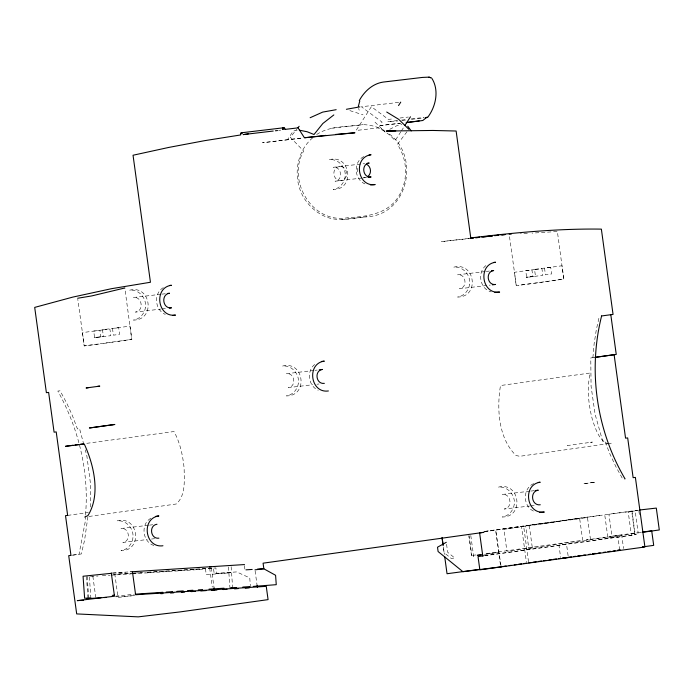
<?xml version="1.0" encoding="UTF-8"?>
<svg xmlns="http://www.w3.org/2000/svg" width="694" height="694" viewBox="0 0 694 694"><rect width="100%" height="100%" fill="white"/><g stroke="black" fill="none" stroke-linecap="round" stroke-linejoin="round"><path stroke-width="0.52" stroke-dasharray="3.47 2.6" d="M90.48 506.984L90.524 483.97L86.863 455.923L85.241 449.868M85.483 515.894L85.336 521.177L79.055 554.228L71.812 555.243M85.518 514.844C89.257 471.92 78.734 428.588 57.836 391.078L60.092 390.809L66.693 403.075L72.48 415.801L77.424 428.909L79.558 428.649L83.349 442.798M592.902 357.688L594.133 343.721L596.285 329.893L599.347 316.273M87.895 516.778L84.564 540.331L81.302 553.959L71.994 555.261M357.696 168.338L357.445 171.956L357.983 173.7M400.846 123.315L379.896 125.588L382.108 122.144L361.418 106.772L400.75 102.122M400.837 131.773L395.164 140.587L390.123 135.399L384.389 131.131L378.1 127.896L356.065 130.498L371.359 106.711L388.432 119.394L393.68 118.769M401.401 130.888L404.238 126.482M406.936 131.817L397.358 144.378C407.968 159.976 408.402 181.464 398.035 197.287C387.339 214.099 366.432 216.675 348.267 217.621C312.89 224.735 286.292 180.917 303.651 151.049L290.326 137.308L296.633 129.431M314.668 364.463C306.323 371.238 308.318 386.02 318.208 390.28M485.887 265.568C476.96 272.664 479.97 289.103 491.205 291.905M312.742 137.768C296.529 151.344 292.885 176.259 302.237 194.832C307.321 204.652 315.692 212.659 325.972 216.84C339.14 222.271 353.289 217.803 366.822 216.797C408.645 214.802 420.85 154.944 387.677 132.866M363.777 156.592C353.029 161.893 354.035 179.33 364.949 183.884M163.324 287.62C153.296 293.354 154.745 310.001 165.285 314.417M150.798 518.288C139.737 524.482 142.877 543.645 155.43 545.857M533.695 483.588C522.304 488.498 522.764 506.637 534.085 511.365M389.768 129.284L397.237 125.527L401.878 124.321M316.681 134.506C330.275 125.397 347.364 127.193 362.867 124.642C370.735 124.807 378.473 126.95 385.222 131.036M339.331 166.577C330.917 167.67 332.825 181.741 341.24 180.492L335.081 181.221C343.495 180.136 341.587 166.066 333.172 167.306L360.602 164.079M364.931 177.69L366.588 177.213M638.697 510.298L632.017 511.27L635.019 533.139L638.142 532.775L635.149 510.905L608.933 514.263L611.926 536.132L634.932 533.009M557.039 231.527L532.055 233.132M88.988 516.466L176.276 503.983C185.957 495.29 184.205 480.3 184.144 468.493C182.886 455.732 180.197 442.885 174.003 431.547L85.787 443.466M609.15 443.518L519.737 456.305L516.05 455.516C498.335 438.348 496.67 408.645 500.495 385.534L590.221 372.999C586.612 388.866 588.547 405.478 592.789 421.024C595.886 429.334 598.757 439.692 607.545 443.657M100.153 336.816L94.124 337.657L100.812 336.868L99.901 330.24L82.439 332.634L84.165 345.916L131.869 339.383L130.012 326.128L102.495 329.737L103.406 336.364L101.766 336.59M116.549 341.639L131.739 339.383L124.825 287.984M534.545 283.213L563.901 279.031L562.036 265.776L534.527 269.385L535.438 276.012L526.156 277.305L532.836 276.516L531.934 269.888L514.471 272.282L516.189 285.564L518.47 285.321M551.799 280.836L563.771 279.031L557.36 231.362M486.373 554.142L498.899 552.311L484.473 554.324M548.572 281.287L520.222 285.104M593.951 357.497L590.768 357.948L591.071 386.194L595.088 414.188L602.73 441.358L604.864 441.106L610.009 454.197L615.986 466.889L622.787 479.12L625.034 478.851M67.648 515.399L88.39 512.502M641.1 532.498L509.977 550.932M484.438 555.694L566.521 544.226L568.204 556.458M484.69 555.738L636.346 534.527L558.939 545.128L560.622 557.36M113.131 342.116L102.521 343.565M484.863 531.413L523.328 526.078M484.646 531.413L637.465 510.255M484.074 531.725L579.655 518.435L582.648 540.296L483.64 553.951M527.952 284.098L531.144 283.673M99.121 344.024L84.295 345.916L77.789 299.314M525.02 284.488L516.319 285.564L509.309 235.223M472.536 555.365L476.57 554.853M288.617 139.615L287.507 139.754L293.076 131.235L296.529 130.09L298.42 130.16M287.984 139.72L262.479 142.738L302.272 138.028M278.606 130.394L280.758 130.142M399.97 118.023L408.367 117.034M397.298 120.591L387.729 121.719L397.818 120.973M401.557 120.088L406.866 119.455M411.126 118.952L423.878 117.442M402.069 120.47L407.387 119.836M411.637 119.333L424.398 117.824M379.896 125.588L400.091 123.202M362.034 178.028L341.431 180.466C349.767 179.017 347.338 165.025 338.967 166.647M363.066 177.907L365.122 177.664L363.413 177.742M341.648 219.651L366.822 216.797M161.008 294.247L133.456 297.509C142.279 296.208 144.274 310.947 135.46 312.092L160.878 309.082M162.066 294.126L165.241 293.753M161.945 308.951L167.237 308.327M485.193 271.554L457.65 274.815C466.064 273.566 467.973 287.646 459.549 288.73L490.276 285.095M486.251 271.432L489.426 271.05M313.974 370.449L286.422 373.71C294.837 372.461 296.746 386.532 288.331 387.625L312.699 384.736M315.033 370.318L317.149 370.067M316.932 384.233L319.058 383.982M590.238 442.347L592.372 442.095L567.423 445.539L569.557 445.288M609.419 443.44L611.284 443.214M148.525 525.254L120.982 528.516C129.396 527.266 131.305 541.337 122.881 542.43L147.249 539.542M149.583 525.124L152.758 524.751M529.8 491.196L502.256 494.458C511.07 493.156 513.074 507.895 504.252 509.032L529.678 506.021M530.858 491.074L534.042 490.693M151.492 539.038L154.667 538.665M530.736 505.9L534.979 505.397M599.781 515.39L525.679 525.67L528.863 548.859L532.411 548.442L529.236 525.245M130.056 571.83L132.424 571.552M115.49 596.189L133.985 594.264M133.76 595.573L118.015 597.439L114.831 574.242L130.914 573.296M291.428 139.277L301.89 138.045M331.48 128.26L362.867 124.642M468.892 238.467L441.341 241.616L469.031 238.545M112.931 573.192L125.406 572.177M509.24 551.019L506.924 551.175L503.922 529.314L587.471 517.507L590.464 539.377L586.421 539.906L621.694 534.979L623.55 548.512M112.35 572.975L130.689 571.83M211.653 568.169L161.312 571.457M90.48 576.523L98.01 576.037M102.304 575.76L109.834 575.274M110.91 575.205L131.331 573.895M132.407 573.825L205.502 569.132L206.274 574.762L230.79 572.706L214.229 573.817L213.457 568.186L144.855 572.481M115.733 596.831L134.74 595.617M112.975 574.354L133.387 573.131M134.454 573.062L143.051 572.55M147.345 572.29L160.236 571.526M131.99 573.235L143.779 572.541M213.778 568.056L215.912 567.944L216.294 573.279L236.671 571.917L249.771 577.911L250.326 585.745M527.379 233.358L520.413 233.696M363.031 163.775L364.74 163.775M349.845 110.606L363.023 114.831M375.003 122.127L385.161 132.112M358.572 108.385L359.206 110.216M500.99 565.757L495.724 530.416L500.574 565.784M638.922 511.339L639.365 514.558M634.949 534.796L631.766 511.608L628.217 512.025L631.393 535.213M619.673 549.969L617.86 536.714L607.909 537.893L604.726 514.705M528.524 561.802L523.684 526.434L521.55 526.685L526.39 562.053M470.792 535.534L473.681 556.614L471.668 556.857L468.78 535.777M469.101 535.673L471.807 555.452M446.572 544.287L447.656 552.242L454.752 558.002L451.195 558.418L444.099 552.658L443.266 546.56M443.362 546.933L444.394 554.437M255.106 570.876L257.084 585.337M211.34 567.918L214.082 587.948M209.666 568.117L212.269 587.089M92.857 576.237L95.746 597.317M86.42 576.541L88.017 598.54M244.583 565.627L244.887 569.895M231.137 566.703L232.629 587.671M228.456 566.989L229.948 587.948M89.37 576.888L90.793 596.805M87.184 576.393L88.676 597.361M145.471 307.13C144.777 313.436 139.928 319.11 133.534 320.064C155.907 320.186 151.006 284.245 129.457 290.248C138.757 288.921 146.668 298.151 145.471 307.13M132.944 537.798C132.25 544.113 127.401 549.778 121.008 550.732C143.38 550.854 138.479 514.913 116.93 520.916C126.23 519.589 134.142 528.819 132.944 537.798M345.135 176.597C344.441 182.904 339.592 188.577 333.207 189.523C355.571 189.653 350.67 153.704 329.121 159.707C338.429 158.388 346.332 167.618 345.135 176.597M298.394 382.993C297.7 389.299 292.851 394.973 286.457 395.918C308.83 396.048 303.92 360.108 282.371 366.102C291.68 364.784 299.591 374.014 298.394 382.993M469.612 284.106C468.918 290.413 464.069 296.078 457.676 297.032C480.048 297.162 475.147 261.213 453.598 267.216C462.898 265.889 470.81 275.119 469.612 284.106M514.271 504.078C513.569 510.385 508.728 516.058 502.335 517.004C524.699 517.134 519.797 481.185 498.249 487.188C507.557 485.869 515.469 495.1 514.271 504.078M103.224 329.85L93.716 331.107L94.618 337.735L110.814 335.688L109.904 329.06L103.224 329.85M118.691 327.689L112.497 328.557L113.408 335.176L119.594 334.317L118.691 327.689M535.248 269.498L525.74 270.755L526.651 277.374L542.838 275.327L541.936 268.699L535.248 269.498M550.715 267.337L544.53 268.196L545.441 274.824L551.626 273.957L550.715 267.337M593.439 482.373L583.09 483.813L595.686 482.104L593.439 482.373"/><path stroke-width="1.04" d="M358.312 106.46L359.796 100.968L359.284 100.587C364.281 91.435 372.591 83.662 383.209 82.074L422.551 77.416L428.901 77.138L431.017 77.789L428.901 77.138M601.594 316.004C587.896 370.778 596.389 430.185 625.034 478.851M242.388 132.927A1.336 1.249 83.2 0 0 240.54 134.263L241.009 133.022L242.241 132.849M398.538 105.566L400.75 102.122M404.802 125.597L410.466 116.783M297.899 127.861L299.157 126.282M427.07 117.06L422.82 120.496L406.163 122.682M368.054 176.302C371.949 173.144 371.021 166.239 366.406 164.252M240.54 134.263L241.677 133.317M333.84 114.926L322.857 123.48L314.018 134.506L307.147 131.747L299.366 130.194M446.294 542.3L437.506 547.21L438.105 551.548L462.941 571.709L501.137 566.833M84.737 517.073L87.956 515.573C100.882 494.9 93.942 464.919 84.286 444.073L65.488 446.303L72.965 445.262M310.14 117.728L322.701 112.098L336.165 109.687M124.825 287.984L91.669 295.93L77.641 298.255M500.721 566.859L501.797 566.66M157 524.248C148.577 525.341 150.485 539.412 158.9 538.162M346.393 109.288L359.865 106.876M240.636 134.957L204.591 140.674L168.72 147.44L133.04 155.239L150.442 282.258L111.482 288.695L72.87 297.084L34.7 307.399L46.385 392.674L48.632 392.414L54.08 432.171L56.214 431.911L67.648 515.399M503.61 566.391L506.117 566.026M601.429 315.987L613.054 314.408L601.368 229.124C557.638 228.465 514.124 232.733 470.766 237.921L456.123 131.019L432.839 130.455L386.28 131.053L395.78 130.906M595.01 357.349L614.112 354.686L625.554 438.166L627.68 437.914L633.128 477.672L635.383 477.403L644.908 546.976L479.858 569.843L478.036 556.588L483.371 555.842M595.018 357.393L616.246 354.426L610.798 314.677M75.108 444.958L78.309 444.516M80.443 444.212L83.653 443.77M67.587 515.364L65.514 515.651L70.962 555.408M70.779 555.382L68.706 555.677L76.687 613.912L138.262 616.862L180.206 611.9L268.075 599.625L266.253 586.352L135.608 594.741L132.424 571.552M642.635 532.055L651.701 530.789L653.696 545.363L642.609 546.915M482.668 554.653L477.264 555.339L480.821 554.914M642.167 532.35L659.3 529.956L656.307 508.086L639.46 510.012M479.615 569.375L447.031 573.73L444.689 556.579M562.929 557.889L565.072 557.594M577.92 555.799L580.063 555.504M592.91 553.708L595.053 553.404M607.901 551.609L610.035 551.314M617.53 550.264L619.673 549.969M528.672 562.825L530.815 562.53M532.949 562.235L536.15 561.784M538.284 561.489L541.485 561.038M543.619 560.743L545.753 560.44M548.963 559.997L551.097 559.694M553.231 559.399L556.432 558.948M558.566 558.653L560.7 558.358M562.834 558.054L566.044 557.612M568.178 557.308L571.379 556.866M573.513 556.562L575.647 556.267M578.848 555.816L580.982 555.521M583.125 555.226L585.259 554.922M588.46 554.48L590.594 554.176M592.728 553.881L595.929 553.43M598.063 553.135L600.206 552.84M603.407 552.389L605.541 552.094M608.742 551.643L610.876 551.348M613.01 551.045L615.144 550.75M618.354 550.299L620.488 550.004M509.162 565.601L511.218 565.315M514.297 564.881L516.353 564.595M518.401 564.309L521.48 563.884M523.536 563.589L526.616 563.164M248.331 133.873L243.117 134.601L273.228 131.036M241.599 132.762L283.542 127.791A1.336 1.249 83.2 0 1 284.965 128.945L282.484 129.292L282.952 128.06L284.184 127.887L282.484 129.292A1.336 1.249 83.2 0 1 283.542 127.791M285.147 129.388L298.056 127.861L304.423 137.768L354.981 132.771L335.471 134.445M275.379 130.776L277.531 130.524M425.457 117.702L427.591 117.451C435.841 106.781 439.38 90.367 431.928 78.465M406.476 122.448L419.228 120.938M369.087 154.979L371.064 154.745C353.029 157.078 357.115 187.224 375.15 184.561L370.353 184.908M367.135 163.29L369.191 163.047C360.776 164.131 362.684 178.202 371.099 176.961L368.02 177.326M169.423 285.512L171.401 285.277C153.365 287.611 157.451 317.765 175.478 315.093L172.52 315.449M167.358 293.501L169.483 293.25C160.661 294.386 162.665 309.134 171.479 307.824L169.353 308.075M493.564 262.479L495.542 262.245C477.507 264.579 481.593 294.733 499.619 292.061L494.822 292.417M491.543 270.799L493.668 270.547C485.245 271.64 487.153 285.711 495.568 284.462L492.393 284.844M97.533 386.376L99.78 386.116L86.073 387.981L88.329 387.712M321.357 361.487L324.315 361.14C306.28 363.474 310.374 393.628 328.401 390.956M319.266 369.815L322.441 369.442C314.026 370.527 315.935 384.597 324.35 383.357M155.907 516.301L158.874 515.946C140.839 518.279 144.925 548.434 162.951 545.762M538.223 482.46L540.192 482.226C522.157 484.551 526.252 514.705 544.278 512.042L539.481 512.389M535.1 490.571L538.275 490.19C529.461 491.335 531.457 506.073 540.27 504.772M209.527 567.059L211.193 566.859M254.967 569.843L263.85 568.794L263.078 563.181L483.987 532.315L479.606 532.836L482.781 556.033M642.592 546.846L643.824 546.716M563.597 558.045L567.388 557.594M304.831 137.707L326.007 135.382M469.951 238.346L473.135 237.99M475.251 237.747L479.493 237.261M470.09 238.424L473.291 238.068M476.483 237.721L479.675 237.365M482.868 237.01L487.127 236.533M489.261 236.298L492.454 235.943M495.646 235.587L498.839 235.24L494.484 235.656M502.04 234.884L505.232 234.529L500.912 234.971M481.627 237.027L492.341 235.882M111.777 573.279L83.063 576.246L84.625 598.254L90.862 597.855M112.272 595.374L114.501 595.2M234.52 588.859L238.372 588.573M236.611 587.506L231.787 587.835M242.796 587.063L250.135 586.586M223.043 589.544L227.033 589.258M135.061 594.194L162.917 592.294M166.135 592.077L172.563 591.644M176.849 591.349L183.277 590.906M187.562 590.62L192.923 590.256M198.284 589.891L202.57 589.596M208.998 589.163L224.032 588.208M160.8 593.708L162.96 593.561M170.533 593.04L173.778 592.815M181.351 592.294L184.595 592.077M191.084 591.626L195.413 591.331M200.818 590.958L206.231 590.585M131.747 571.769L244.505 564.56M211.384 590.247L214.377 590.056L214.082 587.948M213.769 590.186L216.988 589.978M100.934 597.786L88.051 598.558M104.109 597.577L106.217 597.439M83.532 600.232L77.277 600.631L114.484 596.233L111.3 573.036M245.928 569.835L252.191 569.444M257.413 569.115L263.685 568.724L275.587 575.283L276.255 584.686L253.241 586.413M230.477 587.801L232.629 587.671M245.26 588.139L249.224 587.913M86.993 598.462L88.745 598.41M511.252 234.13L509.153 234.147M386.714 112.029L398.694 119.325L408.853 129.31M407.768 126.239L411.23 130.94M442.191 538.353L443.067 544.79M442.017 537.416L443.128 545.545M257.084 585.337L257.37 587.402M112.74 424.728L89.387 427.99L114.866 424.468L112.74 424.728"/></g></svg>
